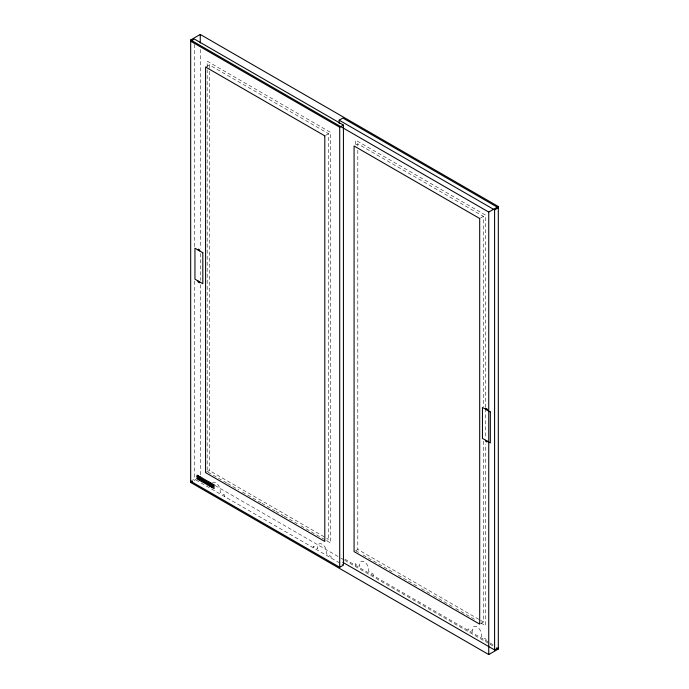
<?xml version="1.0" encoding="UTF-8"?>
<svg xmlns="http://www.w3.org/2000/svg" width="689" height="689" viewBox="0 0 689 689"><rect width="100%" height="100%" fill="white"/><g stroke="black" fill="none" stroke-linecap="round" stroke-linejoin="round"><path stroke-width="0.52" stroke-dasharray="3.44 2.58" d="M206.519 66.489L209.31 64.869L328.532 133.7L328.532 539.323L326.672 540.391M325.742 135.32L328.532 133.7M355.946 144.914L357.806 143.846L483.411 216.363L483.411 406.794M480.621 217.974L483.411 216.363M190.681 481.241L194.41 479.096L343.432 565.135M206.519 472.103L209.31 470.492L325.742 537.704M194.169 480.457L195.909 479.458M355.946 550.537L357.806 549.46L479.69 619.833M480.621 623.588L483.411 621.978L483.411 441.227M480.621 620.367L483.411 621.978M355.679 550.692L359.391 552.828M363.094 554.972L393.712 572.645M398.345 575.324L407.621 580.681M408.551 581.215L417.827 586.572M421.539 588.716L429.884 593.53M433.596 595.675L452.148 606.389M455.86 608.525L476.263 620.307M480.905 622.985L485.538 625.664L485.538 444.043M326.672 538.247L328.532 539.323M226.681 482.972L207.182 471.715L207.182 69.778M227.611 483.506L238.747 489.939M242.468 492.084L261.028 502.806M261.958 503.34L274.954 510.842M275.884 511.384L283.317 515.673M284.238 516.207L297.243 523.709M300.955 525.853L330.66 543.01L330.66 132.469L207.182 61.183L207.182 68.711M344.767 559.141L489.009 642.415M489.939 642.958L493.66 645.102M215.166 485.547L339.978 557.599M340.909 558.142L343.699 559.752M344.629 560.295L489.001 643.638M489.931 644.181L493.66 646.334M485.969 640.658L485.969 639.159L481.516 636.584L481.516 634.638A6.33 3.652 60 0 0 477.029 626.895A6.33 3.652 60 0 0 472.568 629.522M485.538 407.5L485.538 215.132L355.679 140.151L355.679 144.457M485.538 408.577L485.538 438.669M472.576 629.522L472.576 631.425L468.081 628.833L468.081 630.34M373.137 575.513L373.137 574.015L368.684 571.448L368.684 569.493A6.33 3.652 60 0 0 364.197 561.75A6.33 3.652 60 0 0 359.736 564.377L359.744 566.28L355.248 563.688L355.248 565.195M357.806 143.846L357.806 145.99M357.806 150.297L357.806 549.46M331.09 558.004L331.09 556.497L326.638 553.93L326.638 551.975A6.33 3.652 60 0 0 322.151 544.232A6.33 3.652 60 0 0 317.689 546.859L317.698 548.771L313.202 546.179L313.202 547.677M224.64 496.545L224.64 495.046L220.187 492.471L220.187 490.525A6.33 3.652 60 0 0 217.414 484.152A6.33 3.652 60 0 0 212.539 482.481M209.31 64.869L209.31 70.252M209.31 71.329L209.31 470.492M200.266 49.487L200.266 248.178M200.266 253.552L200.266 280.397M200.266 284.695L200.266 475.866M194.41 44.441L194.41 246.705M194.41 281.129L194.41 479.096"/><path stroke-width="1.03" d="M190.681 39.979L200.266 34.45L498.319 206.528L498.319 649.021L488.734 654.55L190.681 482.472L190.681 39.979L488.734 212.057L498.319 206.528M339.177 120.179L342.907 118.034L498.319 207.759L494.59 209.904L339.177 120.179L339.177 123.409M343.432 125.097L194.41 39.058L190.681 41.211L339.711 127.25L343.432 125.097L343.432 565.135L339.711 567.28L190.681 481.241M190.681 482.472L192.429 481.465M342.898 562.362L494.59 649.942L498.319 647.789M197.028 476.547L198.389 475.858M197.071 478.786L214.064 488.596L214.064 487.132L197.071 477.322L197.071 478.786L198.415 478.097M199.112 477.744L200.465 477.055M199.155 479.983L200.499 479.303M201.197 478.95L202.549 478.261M201.231 481.189L202.583 480.5M203.272 480.147L204.633 479.458M203.315 482.386L204.659 481.706M205.356 481.353L206.709 480.664M205.4 483.592L206.743 482.911M207.441 482.55L208.793 481.861M207.475 484.798L208.827 484.109M209.516 483.756L210.877 483.067M209.559 485.995L210.903 485.314M211.601 484.953L212.953 484.272M211.644 487.201L212.987 486.512M496.45 647.944L498.319 649.021M494.59 209.904L494.59 649.942M488.734 212.057L488.734 654.55M487.244 410.196C487.743 409.077 485.366 407.363 485.538 409.214M487.244 441.167C487.416 443.027 485.039 441.304 485.538 440.185M339.711 127.25L339.711 567.28M200.266 34.45L200.266 43.045M199.732 250.96C200.232 249.849 197.855 248.126 198.027 249.978M199.732 281.939C199.905 283.79 197.528 282.068 198.027 280.957M479.69 218.508L354.077 145.99L354.077 551.613L479.69 624.131L479.69 218.508M324.803 135.854L205.589 67.022L205.589 472.637L324.803 541.468L324.803 135.854M490.335 411.979L482.455 407.432L482.455 438.402L490.335 442.949L490.335 411.979M202.816 252.742L194.944 248.195L194.944 279.174L202.816 283.722L202.816 252.742M214.064 484.91L197.071 475.1L197.071 476.564L214.064 486.374L214.064 484.91"/></g></svg>
